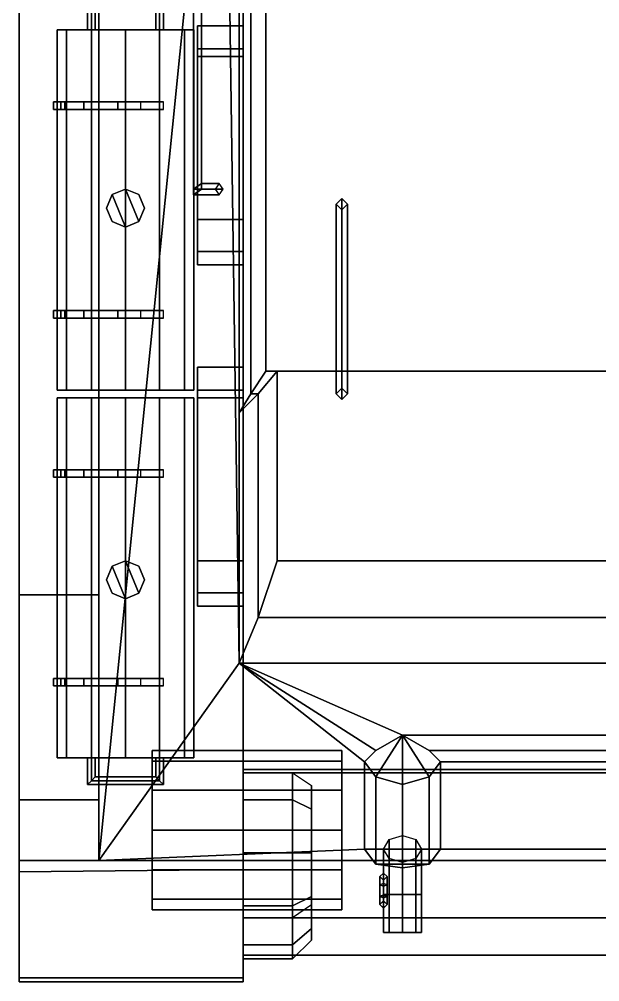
# Model space of a CAD drawing. Extents: x -1.53 to 1.53, y -3.03 to 3.17.
# Drawn here: x -1.53 to 0, y -3.03 to -0.492 of the extents above; entities that cross this region are included whole.
import ezdxf

# ---------------------------------------------------------------- set-up
doc = ezdxf.new("R2010")
doc.units = 0
doc.layers.get('0').update_dxf_attribs({"linetype": 'CONTINUOUS'})
doc.layers.add('MUDGUARDS', color=6, linetype='CONTINUOUS')

msp = doc.modelspace()

# ---------------------------------------------------------------- linework, layer by layer
for points in [[(-0.94, 2.47, 0.4), (-0.94, -2.47, 0.4), (-0.94, -2.96, 0.89), (-0.94, 2.94, 0.67)], [(-0.94, 2.94, 0.77), (-0.94, -2.96, 0.89), (-0.94, -2.7338, 1.08), (-0.94, 2.4045, 1.08)], [(-0.94, -2.96, 0.89), (-0.94, 2.94, 0.77), (-0.94, 2.94, 0.67), (-0.94, -2.96, 0.89)], [(0.94, 2.47, 0.4), (0.94, -2.47, 0.4), (-0.94, -2.47, 0.4), (-0.94, 2.47, 0.4)], [(-1.32, 2.37, 1.1), (-1.32, -2.71, 1.1), (-0.99, 0.58, 1.5103), (-0.95, 1.56, 1.56)], [(-0.99, 0.58, 1.5103), (-1.32, -2.71, 1.1), (-0.95, -2.19, 1.56)], [(-0.99, 0.58, 1.5103), (-0.95, -2.19, 1.56), (-0.95, 0.4307, 1.56)], [(-0.92, -1.48, 1.65), (-0.92, -0.33, 1.65), (-0.95, -0.24, 1.56), (-0.95, -1.53, 1.56)], [(-0.92, -0.33, 1.65), (-0.92, -1.48, 1.65), (-0.88, -1.42, 1.7), (-0.88, -0.39, 1.7)], [(-0.88, -0.39, 1.7), (-0.88, -1.42, 1.7), (0.88, -1.42, 1.7), (0.88, -0.39, 1.7)], [(-1.0706, -0.94, 1.5294), (-1.0706, -0.955, 1.5506), (-1.0706, -0.425, 1.5506), (-1.0706, -0.44, 1.5294)], [(-1.0706, -0.955, 1.5506), (-1.0494, -0.94, 1.5506), (-1.0494, -0.44, 1.5506), (-1.0706, -0.425, 1.5506)], [(-1.34, -0.46, 1.49), (-1.35, -0.45, 1.48), (-1.35, -0.52, 1.48), (-1.34, -0.52, 1.49)], [(-1.35, -0.45, 1.48), (-1.34, -0.46, 1.47), (-1.34, -0.52, 1.47), (-1.35, -0.52, 1.48)], [(-1.15, -0.45, 1.48), (-1.16, -0.46, 1.49), (-1.16, -0.52, 1.49), (-1.15, -0.52, 1.48)], [(-1.16, -0.46, 1.47), (-1.15, -0.45, 1.48), (-1.15, -0.52, 1.48), (-1.16, -0.52, 1.47)], [(-1.0494, -0.925, 1.5294), (-1.0706, -0.94, 1.5294), (-1.0706, -0.44, 1.5294), (-1.0494, -0.455, 1.5294)], [(-1.0494, -0.94, 1.5506), (-1.0494, -0.925, 1.5294), (-1.0494, -0.455, 1.5294), (-1.0494, -0.44, 1.5506)], [(-1.33, -0.47, 1.48), (-1.34, -0.46, 1.49), (-1.34, -0.52, 1.49), (-1.33, -0.52, 1.48)], [(-1.34, -0.46, 1.47), (-1.33, -0.47, 1.48), (-1.33, -0.52, 1.48), (-1.34, -0.52, 1.47)], [(-1.16, -0.46, 1.49), (-1.17, -0.47, 1.48), (-1.17, -0.52, 1.48), (-1.16, -0.52, 1.49)], [(-1.17, -0.47, 1.48), (-1.16, -0.46, 1.47), (-1.16, -0.52, 1.47), (-1.17, -0.52, 1.48)], [(-1.4059, -0.52, 1.57), (-1.43, -0.52, 1.48), (-1.43, -1.47, 1.48), (-1.4059, -1.47, 1.57)], [(-1.43, -0.52, 1.48), (-1.4059, -0.52, 1.39), (-1.4059, -1.47, 1.39), (-1.43, -1.47, 1.48)], [(-1.4059, -0.52, 1.57), (-1.16, -0.52, 1.6359), (-1.0941, -0.52, 1.57), (-1.43, -0.52, 1.48)], [(-1.43, -0.52, 1.48), (-1.0941, -0.52, 1.57), (-1.07, -0.52, 1.48), (-1.4059, -0.52, 1.39)], [(-1.34, -0.52, 1.6359), (-1.4059, -0.52, 1.57), (-1.4059, -1.47, 1.57), (-1.34, -1.47, 1.6359)], [(-1.4059, -0.52, 1.39), (-1.34, -0.52, 1.3241), (-1.34, -1.47, 1.3241), (-1.4059, -1.47, 1.39)], [(-1.34, -0.52, 1.6359), (-1.25, -0.52, 1.66), (-1.16, -0.52, 1.6359), (-1.4059, -0.52, 1.57)], [(-1.4059, -0.52, 1.39), (-1.07, -0.52, 1.48), (-1.0941, -0.52, 1.39), (-1.34, -0.52, 1.3241)], [(-1.25, -0.52, 1.66), (-1.34, -0.52, 1.6359), (-1.34, -1.47, 1.6359), (-1.25, -1.47, 1.66)], [(-1.34, -0.52, 1.3241), (-1.25, -0.52, 1.3), (-1.25, -1.47, 1.3), (-1.34, -1.47, 1.3241)], [(-1.34, -0.52, 1.3241), (-1.0941, -0.52, 1.39), (-1.16, -0.52, 1.3241), (-1.25, -0.52, 1.3)], [(-1.16, -0.52, 1.6359), (-1.25, -0.52, 1.66), (-1.25, -1.47, 1.66), (-1.16, -1.47, 1.6359)], [(-1.25, -0.52, 1.3), (-1.16, -0.52, 1.3241), (-1.16, -1.47, 1.3241), (-1.25, -1.47, 1.3)], [(-1.0941, -0.52, 1.57), (-1.16, -0.52, 1.6359), (-1.16, -1.47, 1.6359), (-1.0941, -1.47, 1.57)], [(-1.16, -0.52, 1.3241), (-1.0941, -0.52, 1.39), (-1.0941, -1.47, 1.39), (-1.16, -1.47, 1.3241)], [(-1.07, -0.52, 1.48), (-1.0941, -0.52, 1.57), (-1.0941, -1.47, 1.57), (-1.07, -1.47, 1.48)], [(-1.0941, -0.52, 1.39), (-1.07, -0.52, 1.48), (-1.07, -1.47, 1.48), (-1.0941, -1.47, 1.39)], [(-1.06, -0.5094, 0.485), (-1.06, -0.57, 0.45), (-1.06, -0.5094, 0.555), (-1.06, -0.5094, 0.485)], [(-1.06, -0.57, 0.45), (-1.06, -0.59, 0.45), (-1.06, -0.57, 0.59), (-1.06, -0.5094, 0.555)], [(-0.94, -0.5094, 0.555), (-0.94, -0.5094, 0.485), (-1.06, -0.5094, 0.485), (-1.06, -0.5094, 0.555)], [(-0.94, -0.5094, 0.485), (-0.94, -0.57, 0.45), (-1.06, -0.57, 0.45), (-1.06, -0.5094, 0.485)], [(-0.94, -0.57, 0.59), (-0.94, -0.5094, 0.555), (-1.06, -0.5094, 0.555), (-1.06, -0.57, 0.59)], [(-1.06, -0.59, 0.45), (-1.06, -1.02, 0.35), (-1.06, -1.02, 0.59), (-1.06, -0.57, 0.59)], [(-0.94, -0.57, 0.45), (-0.94, -0.59, 0.45), (-1.06, -0.59, 0.45), (-1.06, -0.57, 0.45)], [(-1.06, -0.57, 0.59), (-1.06, -1.02, 0.59), (-0.94, -1.02, 0.59), (-0.94, -0.57, 0.59)], [(-0.94, -0.59, 0.45), (-0.94, -1.02, 0.35), (-1.06, -1.02, 0.35), (-1.06, -0.59, 0.45)], [(-1.43, -0.71, 1.46), (-1.44, -0.71, 1.44), (-1.44, -0.73, 1.44), (-1.43, -0.73, 1.46)], [(-1.44, -0.73, 1.44), (-1.44, -0.71, 1.44), (-1.42, -0.71, 1.37), (-1.42, -0.73, 1.37)], [(-1.41, -0.71, 1.39), (-1.42, -0.71, 1.37), (-1.44, -0.71, 1.44), (-1.43, -0.71, 1.46)], [(-1.41, -0.73, 1.39), (-1.41, -0.71, 1.39), (-1.43, -0.71, 1.46), (-1.43, -0.73, 1.46)], [(-1.42, -0.73, 1.37), (-1.42, -0.71, 1.37), (-1.36, -0.71, 1.28), (-1.36, -0.73, 1.28)], [(-1.34, -0.71, 1.32), (-1.36, -0.71, 1.28), (-1.42, -0.71, 1.37), (-1.41, -0.71, 1.39)], [(-1.34, -0.73, 1.32), (-1.34, -0.71, 1.32), (-1.41, -0.71, 1.39), (-1.41, -0.73, 1.39)], [(-1.36, -0.73, 1.28), (-1.36, -0.71, 1.28), (-1.27, -0.71, 1.25), (-1.27, -0.73, 1.25)], [(-1.25, -0.71, 1.3), (-1.27, -0.71, 1.25), (-1.36, -0.71, 1.28), (-1.34, -0.71, 1.32)], [(-1.25, -0.73, 1.3), (-1.25, -0.71, 1.3), (-1.34, -0.71, 1.32), (-1.34, -0.73, 1.32)], [(-1.27, -0.73, 1.25), (-1.27, -0.71, 1.25), (-1.21, -0.71, 1.23), (-1.21, -0.73, 1.23)], [(-1.15, -0.71, 1.3), (-1.21, -0.71, 1.23), (-1.27, -0.71, 1.25), (-1.25, -0.71, 1.3)], [(-1.15, -0.73, 1.3), (-1.15, -0.71, 1.3), (-1.25, -0.71, 1.3), (-1.25, -0.73, 1.3)], [(-1.43, -0.73, 1.46), (-1.44, -0.73, 1.44), (-1.42, -0.73, 1.37), (-1.41, -0.73, 1.39)], [(-1.41, -0.73, 1.39), (-1.42, -0.73, 1.37), (-1.36, -0.73, 1.28), (-1.34, -0.73, 1.32)], [(-1.34, -0.73, 1.32), (-1.36, -0.73, 1.28), (-1.27, -0.73, 1.25), (-1.25, -0.73, 1.3)], [(-1.25, -0.73, 1.3), (-1.27, -0.73, 1.25), (-1.21, -0.73, 1.23), (-1.15, -0.73, 1.3)], [(-0.94, -1.1049, 0.3851), (-0.94, -1.02, 0.35), (-0.94, -0.805, 0.4), (-0.94, -1.111, 0.4)], [(-1.0034, -0.925, 1.4834), (-1.014, -0.94, 1.4728), (-1.0706, -0.94, 1.5294), (-1.0494, -0.925, 1.5294)], [(-0.9928, -0.94, 1.494), (-1.0034, -0.925, 1.4834), (-1.0494, -0.925, 1.5294), (-1.0494, -0.94, 1.5506)], [(-1.2854, -0.9546, 1.65), (-1.3, -0.99, 1.64), (-1.3, -0.99, 1.68), (-1.2854, -0.9546, 1.68)], [(-1.25, -1.04, 1.68), (-1.2854, -0.9546, 1.68), (-1.3, -0.99, 1.68), (-1.2854, -1.0254, 1.68)], [(-1.25, -0.94, 1.66), (-1.2854, -0.9546, 1.65), (-1.2854, -0.9546, 1.68), (-1.25, -0.94, 1.68)], [(-1.2146, -1.0254, 1.68), (-1.25, -0.94, 1.68), (-1.2854, -0.9546, 1.68), (-1.25, -1.04, 1.68)], [(-1.2146, -0.9546, 1.65), (-1.25, -0.94, 1.66), (-1.25, -0.94, 1.68), (-1.2146, -0.9546, 1.68)], [(-1.2, -0.99, 1.68), (-1.2146, -0.9546, 1.68), (-1.25, -0.94, 1.68), (-1.2146, -1.0254, 1.68)], [(-1.2, -0.99, 1.64), (-1.2146, -0.9546, 1.65), (-1.2146, -0.9546, 1.68), (-1.2, -0.99, 1.68)], [(-1.014, -0.94, 1.4728), (-1.0034, -0.955, 1.4834), (-1.0706, -0.955, 1.5506), (-1.0706, -0.94, 1.5294)], [(-1.0034, -0.955, 1.4834), (-0.9928, -0.94, 1.494), (-1.0494, -0.94, 1.5506), (-1.0706, -0.955, 1.5506)], [(-0.68, -0.965, 1.7), (-0.695, -0.98, 1.7), (-0.695, -0.98, 1.78), (-0.68, -0.965, 1.795)], [(-0.68, -0.965, 1.795), (-0.695, -0.98, 1.78), (-0.695, -1.48, 1.78), (-0.68, -1.495, 1.795)], [(-0.695, -0.98, 1.7), (-0.68, -0.995, 1.7), (-0.68, -0.995, 1.765), (-0.695, -0.98, 1.78)], [(-0.695, -0.98, 1.78), (-0.68, -0.995, 1.765), (-0.68, -1.465, 1.765), (-0.695, -1.48, 1.78)], [(-0.665, -0.98, 1.7), (-0.68, -0.965, 1.7), (-0.68, -0.965, 1.795), (-0.665, -0.98, 1.78)], [(-0.665, -0.98, 1.78), (-0.68, -0.965, 1.795), (-0.68, -1.495, 1.795), (-0.665, -1.48, 1.78)], [(-0.68, -0.995, 1.7), (-0.665, -0.98, 1.7), (-0.665, -0.98, 1.78), (-0.68, -0.995, 1.765)], [(-0.68, -0.995, 1.765), (-0.665, -0.98, 1.78), (-0.665, -1.48, 1.78), (-0.68, -1.465, 1.765)], [(-1.3, -0.99, 1.64), (-1.2854, -1.0254, 1.65), (-1.2854, -1.0254, 1.68), (-1.3, -0.99, 1.68)], [(-1.2146, -1.0254, 1.65), (-1.2, -0.99, 1.64), (-1.2, -0.99, 1.68), (-1.2146, -1.0254, 1.68)], [(-1.2854, -1.0254, 1.65), (-1.25, -1.04, 1.66), (-1.25, -1.04, 1.68), (-1.2854, -1.0254, 1.68)], [(-1.25, -1.04, 1.66), (-1.2146, -1.0254, 1.65), (-1.2146, -1.0254, 1.68), (-1.25, -1.04, 1.68)], [(-1.06, -1.1049, 0.5549), (-1.06, -1.02, 0.59), (-1.06, -1.02, 0.35), (-1.06, -1.1049, 0.3851)], [(-0.94, -1.02, 0.35), (-0.94, -1.1049, 0.3851), (-1.06, -1.1049, 0.3851), (-1.06, -1.02, 0.35)], [(-0.94, -1.1049, 0.5549), (-0.94, -1.02, 0.59), (-1.06, -1.02, 0.59), (-1.06, -1.1049, 0.5549)], [(-1.06, -1.14, 0.47), (-1.06, -1.1049, 0.5549), (-1.06, -1.1049, 0.3851), (-1.06, -1.14, 0.47)], [(-0.94, -1.14, 0.47), (-0.94, -1.1049, 0.5549), (-1.06, -1.1049, 0.5549), (-1.06, -1.14, 0.47)], [(-0.94, -1.1049, 0.3851), (-0.94, -1.14, 0.47), (-1.06, -1.14, 0.47), (-1.06, -1.1049, 0.3851)], [(-1.43, -1.26, 1.46), (-1.44, -1.26, 1.44), (-1.44, -1.28, 1.44), (-1.43, -1.28, 1.46)], [(-1.41, -1.26, 1.39), (-1.42, -1.26, 1.37), (-1.44, -1.26, 1.44), (-1.43, -1.26, 1.46)], [(-1.44, -1.28, 1.44), (-1.44, -1.26, 1.44), (-1.42, -1.26, 1.37), (-1.42, -1.28, 1.37)], [(-1.41, -1.28, 1.39), (-1.41, -1.26, 1.39), (-1.43, -1.26, 1.46), (-1.43, -1.28, 1.46)], [(-1.34, -1.26, 1.32), (-1.36, -1.26, 1.28), (-1.42, -1.26, 1.37), (-1.41, -1.26, 1.39)], [(-1.42, -1.28, 1.37), (-1.42, -1.26, 1.37), (-1.36, -1.26, 1.28), (-1.36, -1.28, 1.28)], [(-1.34, -1.28, 1.32), (-1.34, -1.26, 1.32), (-1.41, -1.26, 1.39), (-1.41, -1.28, 1.39)], [(-1.25, -1.26, 1.3), (-1.27, -1.26, 1.25), (-1.36, -1.26, 1.28), (-1.34, -1.26, 1.32)], [(-1.36, -1.28, 1.28), (-1.36, -1.26, 1.28), (-1.27, -1.26, 1.25), (-1.27, -1.28, 1.25)], [(-1.25, -1.28, 1.3), (-1.25, -1.26, 1.3), (-1.34, -1.26, 1.32), (-1.34, -1.28, 1.32)], [(-1.15, -1.26, 1.3), (-1.21, -1.26, 1.23), (-1.27, -1.26, 1.25), (-1.25, -1.26, 1.3)], [(-1.27, -1.28, 1.25), (-1.27, -1.26, 1.25), (-1.21, -1.26, 1.23), (-1.21, -1.28, 1.23)], [(-1.15, -1.28, 1.3), (-1.15, -1.26, 1.3), (-1.25, -1.26, 1.3), (-1.25, -1.28, 1.3)], [(-1.43, -1.28, 1.46), (-1.44, -1.28, 1.44), (-1.42, -1.28, 1.37), (-1.41, -1.28, 1.39)], [(-1.41, -1.28, 1.39), (-1.42, -1.28, 1.37), (-1.36, -1.28, 1.28), (-1.34, -1.28, 1.32)], [(-1.34, -1.28, 1.32), (-1.36, -1.28, 1.28), (-1.27, -1.28, 1.25), (-1.25, -1.28, 1.3)], [(-1.25, -1.28, 1.3), (-1.27, -1.28, 1.25), (-1.21, -1.28, 1.23), (-1.15, -1.28, 1.3)], [(-0.94, -1.4094, 0.555), (-0.94, -1.4094, 0.485), (-1.06, -1.4094, 0.485), (-1.06, -1.4094, 0.555)], [(-1.06, -1.47, 0.45), (-1.06, -1.49, 0.45), (-1.06, -1.47, 0.59), (-1.06, -1.4094, 0.555)], [(-1.06, -1.4094, 0.485), (-1.06, -1.47, 0.45), (-1.06, -1.4094, 0.555), (-1.06, -1.4094, 0.485)], [(-0.94, -1.4094, 0.485), (-0.94, -1.47, 0.45), (-1.06, -1.47, 0.45), (-1.06, -1.4094, 0.485)], [(-0.94, -1.47, 0.59), (-0.94, -1.4094, 0.555), (-1.06, -1.4094, 0.555), (-1.06, -1.47, 0.59)], [(-0.88, -1.42, 1.7), (-0.92, -1.48, 1.65), (-0.9, -1.48, 1.65), (-0.85, -1.42, 1.7)], [(-0.9, -1.48, 1.65), (-0.9, -2.07, 1.65), (-0.85, -1.92, 1.7), (-0.85, -1.42, 1.7)], [(-0.85, -1.42, 1.7), (-0.85, -1.92, 1.7), (0.85, -1.92, 1.7), (0.85, -1.42, 1.7)], [(-1.07, -1.47, 1.48), (-1.4059, -1.47, 1.57), (-1.43, -1.47, 1.48), (-1.0941, -1.47, 1.39)], [(-1.0941, -1.47, 1.39), (-1.43, -1.47, 1.48), (-1.4059, -1.47, 1.39), (-1.16, -1.47, 1.3241)], [(-1.0941, -1.47, 1.57), (-1.34, -1.47, 1.6359), (-1.4059, -1.47, 1.57), (-1.07, -1.47, 1.48)], [(-1.16, -1.47, 1.3241), (-1.4059, -1.47, 1.39), (-1.34, -1.47, 1.3241), (-1.25, -1.47, 1.3)], [(-1.16, -1.47, 1.6359), (-1.25, -1.47, 1.66), (-1.34, -1.47, 1.6359), (-1.0941, -1.47, 1.57)], [(-1.06, -1.49, 0.45), (-1.06, -1.92, 0.35), (-1.06, -1.92, 0.59), (-1.06, -1.47, 0.59)], [(-0.94, -1.47, 0.45), (-0.94, -1.49, 0.45), (-1.06, -1.49, 0.45), (-1.06, -1.47, 0.45)], [(-1.06, -1.47, 0.59), (-1.06, -1.92, 0.59), (-0.94, -1.92, 0.59), (-0.94, -1.47, 0.59)], [(-0.68, -1.465, 1.7), (-0.695, -1.48, 1.7), (-0.695, -1.48, 1.78), (-0.68, -1.465, 1.765)], [(-0.665, -1.48, 1.7), (-0.68, -1.465, 1.7), (-0.68, -1.465, 1.765), (-0.665, -1.48, 1.78)], [(-1.4059, -1.49, 1.57), (-1.16, -1.49, 1.6359), (-1.0941, -1.49, 1.57), (-1.43, -1.49, 1.48)], [(-1.43, -1.49, 1.48), (-1.0941, -1.49, 1.57), (-1.07, -1.49, 1.48), (-1.4059, -1.49, 1.39)], [(-1.4059, -2.44, 1.39), (-1.43, -2.44, 1.48), (-1.43, -1.49, 1.48), (-1.4059, -1.49, 1.39)], [(-1.43, -2.44, 1.48), (-1.4059, -2.44, 1.57), (-1.4059, -1.49, 1.57), (-1.43, -1.49, 1.48)], [(-1.34, -1.49, 1.6359), (-1.25, -1.49, 1.66), (-1.16, -1.49, 1.6359), (-1.4059, -1.49, 1.57)], [(-1.4059, -2.44, 1.57), (-1.34, -2.44, 1.6359), (-1.34, -1.49, 1.6359), (-1.4059, -1.49, 1.57)], [(-1.4059, -1.49, 1.39), (-1.07, -1.49, 1.48), (-1.0941, -1.49, 1.39), (-1.34, -1.49, 1.3241)], [(-1.34, -2.44, 1.3241), (-1.4059, -2.44, 1.39), (-1.4059, -1.49, 1.39), (-1.34, -1.49, 1.3241)], [(-1.34, -1.49, 1.3241), (-1.0941, -1.49, 1.39), (-1.16, -1.49, 1.3241), (-1.25, -1.49, 1.3)], [(-1.25, -2.44, 1.3), (-1.34, -2.44, 1.3241), (-1.34, -1.49, 1.3241), (-1.25, -1.49, 1.3)], [(-1.34, -2.44, 1.6359), (-1.25, -2.44, 1.66), (-1.25, -1.49, 1.66), (-1.34, -1.49, 1.6359)], [(-1.16, -2.44, 1.3241), (-1.25, -2.44, 1.3), (-1.25, -1.49, 1.3), (-1.16, -1.49, 1.3241)], [(-1.25, -2.44, 1.66), (-1.16, -2.44, 1.6359), (-1.16, -1.49, 1.6359), (-1.25, -1.49, 1.66)], [(-1.16, -2.44, 1.6359), (-1.0941, -2.44, 1.57), (-1.0941, -1.49, 1.57), (-1.16, -1.49, 1.6359)], [(-1.0941, -2.44, 1.39), (-1.16, -2.44, 1.3241), (-1.16, -1.49, 1.3241), (-1.0941, -1.49, 1.39)], [(-1.07, -2.44, 1.48), (-1.0941, -2.44, 1.39), (-1.0941, -1.49, 1.39), (-1.07, -1.49, 1.48)], [(-1.0941, -2.44, 1.57), (-1.07, -2.44, 1.48), (-1.07, -1.49, 1.48), (-1.0941, -1.49, 1.57)], [(-0.94, -1.49, 0.45), (-0.94, -1.92, 0.35), (-1.06, -1.92, 0.35), (-1.06, -1.49, 0.45)], [(-0.95, -1.53, 1.56), (-0.9, -1.48, 1.65), (-0.92, -1.48, 1.65), (-0.95, -1.53, 1.56)], [(-0.9, -2.07, 1.65), (-0.9, -1.48, 1.65), (-0.95, -1.53, 1.56), (-0.95, -2.19, 1.56)], [(-0.695, -1.48, 1.7), (-0.68, -1.495, 1.7), (-0.68, -1.495, 1.795), (-0.695, -1.48, 1.78)], [(-0.68, -1.495, 1.7), (-0.665, -1.48, 1.7), (-0.665, -1.48, 1.78), (-0.68, -1.495, 1.795)], [(-1.43, -1.68, 1.46), (-1.44, -1.68, 1.44), (-1.44, -1.7, 1.44), (-1.43, -1.7, 1.46)], [(-1.41, -1.68, 1.39), (-1.42, -1.68, 1.37), (-1.44, -1.68, 1.44), (-1.43, -1.68, 1.46)], [(-1.44, -1.7, 1.44), (-1.44, -1.68, 1.44), (-1.42, -1.68, 1.37), (-1.42, -1.7, 1.37)], [(-1.43, -1.7, 1.46), (-1.44, -1.7, 1.44), (-1.42, -1.7, 1.37), (-1.41, -1.7, 1.39)], [(-1.41, -1.7, 1.39), (-1.41, -1.68, 1.39), (-1.43, -1.68, 1.46), (-1.43, -1.7, 1.46)], [(-1.34, -1.68, 1.32), (-1.36, -1.68, 1.28), (-1.42, -1.68, 1.37), (-1.41, -1.68, 1.39)], [(-1.42, -1.7, 1.37), (-1.42, -1.68, 1.37), (-1.36, -1.68, 1.28), (-1.36, -1.7, 1.28)], [(-1.41, -1.7, 1.39), (-1.42, -1.7, 1.37), (-1.36, -1.7, 1.28), (-1.34, -1.7, 1.32)], [(-1.34, -1.7, 1.32), (-1.34, -1.68, 1.32), (-1.41, -1.68, 1.39), (-1.41, -1.7, 1.39)], [(-1.25, -1.68, 1.3), (-1.27, -1.68, 1.25), (-1.36, -1.68, 1.28), (-1.34, -1.68, 1.32)], [(-1.36, -1.7, 1.28), (-1.36, -1.68, 1.28), (-1.27, -1.68, 1.25), (-1.27, -1.7, 1.25)], [(-1.34, -1.7, 1.32), (-1.36, -1.7, 1.28), (-1.27, -1.7, 1.25), (-1.25, -1.7, 1.3)], [(-1.25, -1.7, 1.3), (-1.25, -1.68, 1.3), (-1.34, -1.68, 1.32), (-1.34, -1.7, 1.32)], [(-1.15, -1.68, 1.3), (-1.21, -1.68, 1.23), (-1.27, -1.68, 1.25), (-1.25, -1.68, 1.3)], [(-1.27, -1.7, 1.25), (-1.27, -1.68, 1.25), (-1.21, -1.68, 1.23), (-1.21, -1.7, 1.23)], [(-1.25, -1.7, 1.3), (-1.27, -1.7, 1.25), (-1.21, -1.7, 1.23), (-1.15, -1.7, 1.3)], [(-1.15, -1.7, 1.3), (-1.15, -1.68, 1.3), (-1.25, -1.68, 1.3), (-1.25, -1.7, 1.3)], [(-0.94, -2.0049, 0.3851), (-0.94, -1.92, 0.35), (-0.94, -1.705, 0.4), (-0.94, -2.011, 0.4)], [(-1.2854, -1.9346, 1.68), (-1.25, -2.02, 1.68), (-1.2146, -2.0054, 1.68), (-1.25, -1.92, 1.68)], [(-1.25, -1.92, 1.66), (-1.2854, -1.9346, 1.65), (-1.2854, -1.9346, 1.68), (-1.25, -1.92, 1.68)], [(-1.25, -1.92, 1.68), (-1.2146, -2.0054, 1.68), (-1.2, -1.97, 1.68), (-1.2146, -1.9346, 1.68)], [(-1.2146, -1.9346, 1.65), (-1.25, -1.92, 1.66), (-1.25, -1.92, 1.68), (-1.2146, -1.9346, 1.68)], [(-1.06, -2.0049, 0.5549), (-1.06, -1.92, 0.59), (-1.06, -1.92, 0.35), (-1.06, -2.0049, 0.3851)], [(-0.94, -1.92, 0.35), (-0.94, -2.0049, 0.3851), (-1.06, -2.0049, 0.3851), (-1.06, -1.92, 0.35)], [(-0.94, -2.0049, 0.5549), (-0.94, -1.92, 0.59), (-1.06, -1.92, 0.59), (-1.06, -2.0049, 0.5549)], [(-0.85, -1.92, 1.7), (-0.9, -2.07, 1.65), (0.9, -2.07, 1.65), (0.85, -1.92, 1.7)], [(-1.3, -1.97, 1.68), (-1.2854, -2.0054, 1.68), (-1.25, -2.02, 1.68), (-1.2854, -1.9346, 1.68)], [(-1.2854, -1.9346, 1.65), (-1.3, -1.97, 1.64), (-1.3, -1.97, 1.68), (-1.2854, -1.9346, 1.68)], [(-1.2, -1.97, 1.64), (-1.2146, -1.9346, 1.65), (-1.2146, -1.9346, 1.68), (-1.2, -1.97, 1.68)], [(-1.3, -1.97, 1.64), (-1.2854, -2.0054, 1.65), (-1.2854, -2.0054, 1.68), (-1.3, -1.97, 1.68)], [(-1.2146, -2.0054, 1.65), (-1.2, -1.97, 1.64), (-1.2, -1.97, 1.68), (-1.2146, -2.0054, 1.68)], [(-0.94, -2.04, 0.47), (-0.94, -2.0049, 0.5549), (-1.06, -2.0049, 0.5549), (-1.06, -2.04, 0.47)], [(-1.06, -2.04, 0.47), (-1.06, -2.0049, 0.5549), (-1.06, -2.0049, 0.3851), (-1.06, -2.04, 0.47)], [(-0.94, -2.0049, 0.3851), (-0.94, -2.04, 0.47), (-1.06, -2.04, 0.47), (-1.06, -2.0049, 0.3851)], [(-1.53, -2.01, 1.18), (-1.53, -2.55, 1.18), (-1.32, -2.55, 1.18), (-1.32, -2.01, 1.18)], [(-1.53, -2.01, 1.1), (-1.53, -2.55, 1.1), (-1.53, -2.55, 1.18), (-1.53, -2.01, 1.18)], [(-1.32, -2.01, 1.18), (-1.32, -2.01, 1.1), (-1.53, -2.01, 1.1), (-1.53, -2.01, 1.18)], [(-1.32, -2.55, 1.18), (-1.32, -2.55, 1.1), (-1.32, -2.01, 1.1), (-1.32, -2.01, 1.18)], [(-1.2854, -2.0054, 1.65), (-1.25, -2.02, 1.66), (-1.25, -2.02, 1.68), (-1.2854, -2.0054, 1.68)], [(-1.25, -2.02, 1.66), (-1.2146, -2.0054, 1.65), (-1.2146, -2.0054, 1.68), (-1.25, -2.02, 1.68)], [(0.95, -2.19, 1.56), (0.9, -2.07, 1.65), (-0.9, -2.07, 1.65), (-0.95, -2.19, 1.56)], [(-0.95, -2.19, 1.56), (-1.32, -2.71, 1.1), (-0.62, -2.68, 1.1265), (-0.62, -2.45, 1.33)], [(-0.95, -2.19, 1.56), (-0.95, -2.19, 1.56), (-0.62, -2.45, 1.33), (-0.59, -2.42, 1.3565)], [(-0.95, -2.19, 1.56), (-0.95, -2.19, 1.56), (-0.59, -2.42, 1.3565), (-0.52, -2.38, 1.3919)], [(-0.95, -2.19, 1.56), (-0.52, -2.38, 1.3919), (0.52, -2.38, 1.3919), (0.95, -2.19, 1.56)], [(-1.43, -2.23, 1.46), (-1.44, -2.23, 1.44), (-1.44, -2.25, 1.44), (-1.43, -2.25, 1.46)], [(-1.44, -2.25, 1.44), (-1.44, -2.23, 1.44), (-1.42, -2.23, 1.37), (-1.42, -2.25, 1.37)], [(-1.41, -2.23, 1.39), (-1.42, -2.23, 1.37), (-1.44, -2.23, 1.44), (-1.43, -2.23, 1.46)], [(-1.41, -2.25, 1.39), (-1.41, -2.23, 1.39), (-1.43, -2.23, 1.46), (-1.43, -2.25, 1.46)], [(-1.42, -2.25, 1.37), (-1.42, -2.23, 1.37), (-1.36, -2.23, 1.28), (-1.36, -2.25, 1.28)], [(-1.34, -2.23, 1.32), (-1.36, -2.23, 1.28), (-1.42, -2.23, 1.37), (-1.41, -2.23, 1.39)], [(-1.34, -2.25, 1.32), (-1.34, -2.23, 1.32), (-1.41, -2.23, 1.39), (-1.41, -2.25, 1.39)], [(-1.36, -2.25, 1.28), (-1.36, -2.23, 1.28), (-1.27, -2.23, 1.25), (-1.27, -2.25, 1.25)], [(-1.25, -2.23, 1.3), (-1.27, -2.23, 1.25), (-1.36, -2.23, 1.28), (-1.34, -2.23, 1.32)], [(-1.25, -2.25, 1.3), (-1.25, -2.23, 1.3), (-1.34, -2.23, 1.32), (-1.34, -2.25, 1.32)], [(-1.27, -2.25, 1.25), (-1.27, -2.23, 1.25), (-1.21, -2.23, 1.23), (-1.21, -2.25, 1.23)], [(-1.15, -2.23, 1.3), (-1.21, -2.23, 1.23), (-1.27, -2.23, 1.25), (-1.25, -2.23, 1.3)], [(-1.15, -2.25, 1.3), (-1.15, -2.23, 1.3), (-1.25, -2.23, 1.3), (-1.25, -2.25, 1.3)], [(-1.43, -2.25, 1.46), (-1.44, -2.25, 1.44), (-1.42, -2.25, 1.37), (-1.41, -2.25, 1.39)], [(-1.41, -2.25, 1.39), (-1.42, -2.25, 1.37), (-1.36, -2.25, 1.28), (-1.34, -2.25, 1.32)], [(-1.34, -2.25, 1.32), (-1.36, -2.25, 1.28), (-1.27, -2.25, 1.25), (-1.25, -2.25, 1.3)], [(-1.25, -2.25, 1.3), (-1.27, -2.25, 1.25), (-1.21, -2.25, 1.23), (-1.15, -2.25, 1.3)], [(-0.62, -2.45, 1.33), (-0.59, -2.49, 1.36), (-0.52, -2.38, 1.3919), (-0.59, -2.42, 1.3565)], [(-0.59, -2.49, 1.36), (-0.52, -2.51, 1.37), (-0.52, -2.38, 1.3919)], [(-0.52, -2.38, 1.3919), (-0.45, -2.49, 1.36), (-0.42, -2.45, 1.33), (-0.45, -2.42, 1.3565)], [(-0.52, -2.38, 1.3919), (-0.52, -2.51, 1.37), (-0.45, -2.49, 1.36), (-0.52, -2.38, 1.3919)], [(-0.52, -2.38, 1.3919), (-0.52, -2.51, 1.37), (-0.52, -2.51, 1.37), (-0.52, -2.38, 1.3919)], [(-0.52, -2.38, 1.3919), (-0.45, -2.42, 1.3565), (0.45, -2.42, 1.3565), (0.52, -2.38, 1.3919)], [(-0.68, -2.4481, 1.545), (-0.68, -2.42, 1.44), (-1.18, -2.42, 1.44), (-1.18, -2.4481, 1.545)], [(-0.68, -2.42, 1.44), (-0.68, -2.4481, 1.335), (-1.18, -2.4481, 1.335), (-1.18, -2.42, 1.44)], [(-1.18, -2.4481, 1.335), (-1.18, -2.735, 1.2581), (-1.18, -2.8119, 1.335), (-1.18, -2.42, 1.44)], [(-1.18, -2.42, 1.44), (-1.18, -2.8119, 1.335), (-1.18, -2.84, 1.44), (-1.18, -2.4481, 1.545)], [(-0.68, -2.8119, 1.545), (-0.68, -2.42, 1.44), (-0.68, -2.4481, 1.545), (-0.68, -2.735, 1.6219)], [(-0.68, -2.84, 1.44), (-0.68, -2.4481, 1.335), (-0.68, -2.42, 1.44), (-0.68, -2.8119, 1.545)], [(-0.45, -2.42, 1.3565), (-0.42, -2.45, 1.33), (0.42, -2.45, 1.33), (0.45, -2.42, 1.3565)], [(-1.0941, -2.44, 1.39), (-1.43, -2.44, 1.48), (-1.4059, -2.44, 1.39), (-1.16, -2.44, 1.3241)], [(-1.07, -2.44, 1.48), (-1.4059, -2.44, 1.57), (-1.43, -2.44, 1.48), (-1.0941, -2.44, 1.39)], [(-1.0941, -2.44, 1.57), (-1.34, -2.44, 1.6359), (-1.4059, -2.44, 1.57), (-1.07, -2.44, 1.48)], [(-1.16, -2.44, 1.3241), (-1.4059, -2.44, 1.39), (-1.34, -2.44, 1.3241), (-1.25, -2.44, 1.3)], [(-1.35, -2.51, 1.48), (-1.34, -2.5, 1.49), (-1.34, -2.44, 1.49), (-1.35, -2.44, 1.48)], [(-1.34, -2.5, 1.47), (-1.35, -2.51, 1.48), (-1.35, -2.44, 1.48), (-1.34, -2.44, 1.47)], [(-1.16, -2.44, 1.6359), (-1.25, -2.44, 1.66), (-1.34, -2.44, 1.6359), (-1.0941, -2.44, 1.57)], [(-1.34, -2.5, 1.49), (-1.33, -2.49, 1.48), (-1.33, -2.44, 1.48), (-1.34, -2.44, 1.49)], [(-1.33, -2.49, 1.48), (-1.34, -2.5, 1.47), (-1.34, -2.44, 1.47), (-1.33, -2.44, 1.48)], [(-0.68, -2.525, 1.6219), (-0.68, -2.4481, 1.545), (-1.18, -2.4481, 1.545), (-1.18, -2.525, 1.6219)], [(-0.68, -2.4481, 1.335), (-0.68, -2.525, 1.2581), (-1.18, -2.525, 1.2581), (-1.18, -2.4481, 1.335)], [(-1.18, -2.525, 1.2581), (-1.18, -2.63, 1.23), (-1.18, -2.735, 1.2581), (-1.18, -2.4481, 1.335)], [(-1.18, -2.4481, 1.545), (-1.18, -2.84, 1.44), (-1.18, -2.8119, 1.545), (-1.18, -2.525, 1.6219)], [(-1.17, -2.49, 1.48), (-1.16, -2.5, 1.49), (-1.16, -2.44, 1.49), (-1.17, -2.44, 1.48)], [(-1.16, -2.5, 1.47), (-1.17, -2.49, 1.48), (-1.17, -2.44, 1.48), (-1.16, -2.44, 1.47)], [(-1.16, -2.5, 1.49), (-1.15, -2.51, 1.48), (-1.15, -2.44, 1.48), (-1.16, -2.44, 1.49)], [(-1.15, -2.51, 1.48), (-1.16, -2.5, 1.47), (-1.16, -2.44, 1.47), (-1.15, -2.44, 1.48)], [(-0.68, -2.735, 1.6219), (-0.68, -2.4481, 1.545), (-0.68, -2.525, 1.6219), (-0.68, -2.63, 1.65)], [(-0.68, -2.8119, 1.335), (-0.68, -2.525, 1.2581), (-0.68, -2.4481, 1.335), (-0.68, -2.84, 1.44)], [(-0.62, -2.68, 1.1265), (-0.59, -2.72, 1.16), (-0.59, -2.49, 1.36), (-0.62, -2.45, 1.33)], [(-0.45, -2.49, 1.36), (-0.45, -2.72, 1.16), (-0.42, -2.68, 1.1265), (-0.42, -2.45, 1.33)], [(-0.42, -2.45, 1.33), (-0.42, -2.68, 1.1265), (0.42, -2.68, 1.1265), (0.42, -2.45, 1.33)], [(-0.94, -2.4788, 0.4088), (-0.94, -2.47, 0.4), (0.94, -2.47, 0.4), (0.94, -2.4788, 0.4088)], [(-0.94, -2.55, 0.3375), (-0.94, -2.4788, 0.4088), (-0.81, -2.4788, 0.4088), (-0.81, -2.55, 0.3375)], [(-0.94, -2.9325, 0.72), (-0.94, -2.8612, 0.7912), (-0.94, -2.4788, 0.4088), (-0.94, -2.55, 0.3375)], [(-0.81, -2.55, 0.3375), (-0.81, -2.4788, 0.4088), (-0.76, -2.5129, 0.4429), (-0.76, -2.575, 0.3808)], [(-0.81, -2.8612, 0.7912), (-0.81, -2.4788, 0.4088), (0.81, -2.4788, 0.4088), (0.81, -2.8612, 0.7912)], [(-1.15, -2.51, 1.48), (-1.16, -2.5, 1.49), (-1.34, -2.5, 1.49), (-1.35, -2.51, 1.48)], [(-1.16, -2.5, 1.47), (-1.15, -2.51, 1.48), (-1.35, -2.51, 1.48), (-1.34, -2.5, 1.47)], [(-1.16, -2.5, 1.49), (-1.17, -2.49, 1.48), (-1.33, -2.49, 1.48), (-1.34, -2.5, 1.49)], [(-1.17, -2.49, 1.48), (-1.16, -2.5, 1.47), (-1.34, -2.5, 1.47), (-1.33, -2.49, 1.48)], [(-0.59, -2.72, 1.16), (-0.52, -2.73, 1.17), (-0.52, -2.51, 1.37), (-0.59, -2.49, 1.36)], [(-0.52, -2.51, 1.37), (-0.52, -2.73, 1.17), (-0.45, -2.72, 1.16), (-0.45, -2.49, 1.36)], [(-0.52, -2.51, 1.37), (-0.52, -2.73, 1.17), (-0.52, -2.73, 1.17), (-0.52, -2.51, 1.37)], [(-0.68, -2.63, 1.65), (-0.68, -2.525, 1.6219), (-1.18, -2.525, 1.6219), (-1.18, -2.63, 1.65)], [(-0.68, -2.525, 1.2581), (-0.68, -2.63, 1.23), (-1.18, -2.63, 1.23), (-1.18, -2.525, 1.2581)], [(-1.18, -2.525, 1.6219), (-1.18, -2.8119, 1.545), (-1.18, -2.735, 1.6219), (-1.18, -2.63, 1.65)], [(-0.76, -2.8271, 0.7571), (-0.76, -2.8892, 0.695), (-0.76, -2.575, 0.3808), (-0.76, -2.5129, 0.4429)], [(-0.68, -2.735, 1.2581), (-0.68, -2.63, 1.23), (-0.68, -2.525, 1.2581), (-0.68, -2.8119, 1.335)], [(-1.53, -2.55, 1.18), (-1.53, -2.55, 1.1), (-1.32, -2.55, 1.1), (-1.32, -2.55, 1.18)], [(-0.94, -2.69, 0.3), (-0.94, -2.55, 0.3375), (-0.81, -2.55, 0.3375), (-0.81, -2.69, 0.3)], [(-0.94, -2.97, 0.58), (-0.94, -2.9325, 0.72), (-0.94, -2.55, 0.3375), (-0.94, -2.69, 0.3)], [(-0.81, -2.69, 0.3), (-0.81, -2.55, 0.3375), (-0.76, -2.575, 0.3808), (-0.76, -2.69, 0.35)], [(-0.76, -2.8892, 0.695), (-0.76, -2.92, 0.58), (-0.76, -2.69, 0.35), (-0.76, -2.575, 0.3808)], [(-0.68, -2.735, 1.6219), (-0.68, -2.63, 1.65), (-1.18, -2.63, 1.65), (-1.18, -2.735, 1.6219)], [(-0.68, -2.63, 1.23), (-0.68, -2.735, 1.2581), (-1.18, -2.735, 1.2581), (-1.18, -2.63, 1.23)], [(-0.57, -2.68, 1.13), (-0.5554, -2.655, 1.105), (-0.5554, -2.8, 1.0346), (-0.57, -2.8, 1.07)], [(-0.5554, -2.655, 1.105), (-0.52, -2.6446, 1.0946), (-0.52, -2.8, 1.02), (-0.5554, -2.8, 1.0346)], [(-0.52, -2.6446, 1.0946), (-0.4846, -2.655, 1.105), (-0.4846, -2.8, 1.0346), (-0.52, -2.8, 1.02)], [(-0.4846, -2.655, 1.105), (-0.47, -2.68, 1.13), (-0.47, -2.8, 1.07), (-0.4846, -2.8, 1.0346)], [(-0.62, -2.68, 1.1265), (-1.32, -2.71, 1.1), (1.32, -2.71, 1.1), (0.62, -2.68, 1.1265)], [(-0.94, -2.83, 0.3375), (-0.94, -2.69, 0.3), (-0.81, -2.69, 0.3), (-0.81, -2.83, 0.3375)], [(-0.94, -2.9325, 0.44), (-0.94, -2.97, 0.58), (-0.94, -2.69, 0.3), (-0.94, -2.83, 0.3375)], [(-0.81, -2.83, 0.3375), (-0.81, -2.69, 0.3), (-0.76, -2.69, 0.35), (-0.76, -2.805, 0.3808)], [(-0.76, -2.92, 0.58), (-0.76, -2.8892, 0.465), (-0.76, -2.805, 0.3808), (-0.76, -2.69, 0.35)], [(-0.42, -2.68, 1.1265), (-0.45, -2.72, 1.16), (-0.59, -2.72, 1.16), (-0.62, -2.68, 1.1265)], [(-0.5554, -2.705, 1.155), (-0.57, -2.68, 1.13), (-0.57, -2.8, 1.07), (-0.5554, -2.8, 1.1054)], [(-0.47, -2.68, 1.13), (-0.4846, -2.705, 1.155), (-0.4846, -2.8, 1.1054), (-0.47, -2.8, 1.07)], [(-0.94, -2.71, 1.1), (-0.94, -2.96, 0.89), (0.94, -2.96, 0.89), (0.94, -2.71, 1.1)], [(-0.52, -2.7154, 1.1654), (-0.5554, -2.705, 1.155), (-0.5554, -2.8, 1.1054), (-0.52, -2.8, 1.12)], [(-0.4846, -2.705, 1.155), (-0.52, -2.7154, 1.1654), (-0.52, -2.8, 1.12), (-0.4846, -2.8, 1.1054)], [(-0.68, -2.8119, 1.545), (-0.68, -2.735, 1.6219), (-1.18, -2.735, 1.6219), (-1.18, -2.8119, 1.545)], [(-0.68, -2.735, 1.2581), (-0.68, -2.8119, 1.335), (-1.18, -2.8119, 1.335), (-1.18, -2.735, 1.2581)], [(-0.45, -2.72, 1.16), (-0.52, -2.73, 1.17), (-0.52, -2.73, 1.17), (-0.59, -2.72, 1.16)], [(-0.57, -2.7707, 0.6574), (-0.58, -2.7744, 0.6667), (-0.58, -2.7526, 0.6881), (-0.57, -2.7434, 0.6842)], [(-0.58, -2.7744, 0.6667), (-0.57, -2.7782, 0.676), (-0.57, -2.7618, 0.6921), (-0.58, -2.7526, 0.6881)], [(-0.56, -2.7744, 0.6667), (-0.57, -2.7707, 0.6574), (-0.57, -2.7434, 0.6842), (-0.56, -2.7526, 0.6881)], [(-0.57, -2.7782, 0.676), (-0.56, -2.7744, 0.6667), (-0.56, -2.7526, 0.6881), (-0.57, -2.7618, 0.6921)], [(-0.57, -2.8089, 0.6578), (-0.58, -2.805, 0.667), (-0.58, -2.7744, 0.6667), (-0.57, -2.7707, 0.6574)], [(-0.58, -2.805, 0.667), (-0.57, -2.8011, 0.6762), (-0.57, -2.7782, 0.676), (-0.58, -2.7744, 0.6667)], [(-0.56, -2.805, 0.667), (-0.57, -2.8089, 0.6578), (-0.57, -2.7707, 0.6574), (-0.56, -2.7744, 0.6667)], [(-0.57, -2.8011, 0.6762), (-0.56, -2.805, 0.667), (-0.56, -2.7744, 0.6667), (-0.57, -2.7782, 0.676)], [(-0.68, -2.84, 1.44), (-0.68, -2.8119, 1.545), (-1.18, -2.8119, 1.545), (-1.18, -2.84, 1.44)], [(-0.68, -2.8119, 1.335), (-0.68, -2.84, 1.44), (-1.18, -2.84, 1.44), (-1.18, -2.8119, 1.335)], [(-0.81, -2.9325, 0.44), (-0.81, -2.83, 0.3375), (-0.76, -2.805, 0.3808), (-0.76, -2.8892, 0.465)], [(-0.58, -2.8044, 0.7409), (-0.57, -2.8006, 0.7316), (-0.57, -2.817, 0.7155), (-0.58, -2.8262, 0.7194)], [(-0.58, -2.8265, 0.6888), (-0.57, -2.8172, 0.6925), (-0.57, -2.8011, 0.6762), (-0.58, -2.805, 0.667)], [(-0.57, -2.8081, 0.7501), (-0.58, -2.8044, 0.7409), (-0.58, -2.8262, 0.7194), (-0.57, -2.8354, 0.7233)], [(-0.57, -2.8358, 0.685), (-0.58, -2.8265, 0.6888), (-0.58, -2.805, 0.667), (-0.57, -2.8089, 0.6578)], [(-0.5554, -2.8, 1.1054), (-0.57, -2.8, 1.07), (-0.57, -2.9, 1.07), (-0.5554, -2.9, 1.1054)], [(-0.57, -2.8, 1.07), (-0.5554, -2.8, 1.0346), (-0.5554, -2.9, 1.0346), (-0.57, -2.9, 1.07)], [(-0.57, -2.8006, 0.7316), (-0.56, -2.8044, 0.7409), (-0.56, -2.8262, 0.7194), (-0.57, -2.817, 0.7155)], [(-0.57, -2.8172, 0.6925), (-0.56, -2.8265, 0.6888), (-0.56, -2.805, 0.667), (-0.57, -2.8011, 0.6762)], [(-0.56, -2.8044, 0.7409), (-0.57, -2.8081, 0.7501), (-0.57, -2.8354, 0.7233), (-0.56, -2.8262, 0.7194)], [(-0.56, -2.8265, 0.6888), (-0.57, -2.8358, 0.685), (-0.57, -2.8089, 0.6578), (-0.56, -2.805, 0.667)], [(-0.5554, -2.8, 1.0346), (-0.52, -2.8, 1.02), (-0.52, -2.9, 1.02), (-0.5554, -2.9, 1.0346)], [(-0.52, -2.8, 1.12), (-0.5554, -2.8, 1.1054), (-0.5554, -2.9, 1.1054), (-0.52, -2.9, 1.12)], [(-0.52, -2.8, 1.02), (-0.4846, -2.8, 1.0346), (-0.4846, -2.9, 1.0346), (-0.52, -2.9, 1.02)], [(-0.4846, -2.8, 1.1054), (-0.52, -2.8, 1.12), (-0.52, -2.9, 1.12), (-0.4846, -2.9, 1.1054)], [(-0.47, -2.8, 1.07), (-0.4846, -2.8, 1.1054), (-0.4846, -2.9, 1.1054), (-0.47, -2.9, 1.07)], [(-0.4846, -2.8, 1.0346), (-0.47, -2.8, 1.07), (-0.47, -2.9, 1.07), (-0.4846, -2.9, 1.0346)], [(-0.94, -2.9325, 0.44), (-0.94, -2.83, 0.3375), (-0.81, -2.83, 0.3375), (-0.81, -2.9325, 0.44)], [(-0.81, -2.8612, 0.7912), (-0.81, -2.9325, 0.72), (-0.76, -2.8892, 0.695), (-0.76, -2.8271, 0.7571)], [(-0.58, -2.8262, 0.7194), (-0.57, -2.817, 0.7155), (-0.57, -2.8172, 0.6925), (-0.58, -2.8265, 0.6888)], [(-0.57, -2.8354, 0.7233), (-0.58, -2.8262, 0.7194), (-0.58, -2.8265, 0.6888), (-0.57, -2.8358, 0.685)], [(-0.57, -2.817, 0.7155), (-0.56, -2.8262, 0.7194), (-0.56, -2.8265, 0.6888), (-0.57, -2.8172, 0.6925)], [(-0.56, -2.8262, 0.7194), (-0.57, -2.8354, 0.7233), (-0.57, -2.8358, 0.685), (-0.56, -2.8265, 0.6888)], [(-0.94, -2.8612, 0.7912), (-0.94, -2.9325, 0.72), (-0.81, -2.9325, 0.72), (-0.81, -2.8612, 0.7912)], [(-0.94, -2.96, 0.89), (-0.94, -2.8612, 0.7912), (0.94, -2.8612, 0.7912), (0.94, -2.96, 0.89)], [(-0.81, -2.9325, 0.72), (-0.81, -2.97, 0.58), (-0.76, -2.92, 0.58), (-0.76, -2.8892, 0.695)], [(-0.81, -2.97, 0.58), (-0.81, -2.9325, 0.44), (-0.76, -2.8892, 0.465), (-0.76, -2.92, 0.58)], [(-0.4846, -2.9, 1.1054), (-0.57, -2.9, 1.07), (-0.5554, -2.9, 1.0346), (-0.47, -2.9, 1.07)], [(-0.52, -2.9, 1.12), (-0.5554, -2.9, 1.1054), (-0.57, -2.9, 1.07), (-0.4846, -2.9, 1.1054)], [(-0.47, -2.9, 1.07), (-0.5554, -2.9, 1.0346), (-0.52, -2.9, 1.02), (-0.4846, -2.9, 1.0346)], [(-0.94, -2.9325, 0.72), (-0.94, -2.97, 0.58), (-0.81, -2.97, 0.58), (-0.81, -2.9325, 0.72)], [(-0.94, -2.97, 0.58), (-0.94, -2.9325, 0.44), (-0.81, -2.9325, 0.44), (-0.81, -2.97, 0.58)]]:
    msp.add_3dface(points)
at = {"layer": 'MUDGUARDS'}
for points in [[(-1.53, 2.86, 1.08), (-1.53, -2.74, 1.08), (-1.53, -2.71, 1.1), (-1.53, 2.88, 1.1)], [(-0.94, 2.86, 1.08), (-0.94, -2.7338, 1.08), (-1.53, -2.74, 1.08), (-1.53, 2.86, 1.08)], [(-1.53, 2.37, 1.1), (-1.53, -2.01, 1.1), (-1.32, -2.01, 1.1), (-1.32, 2.37, 1.1)], [(-1.53, -2.55, 1.1), (-1.53, -2.71, 1.1), (-1.32, -2.71, 1.1), (-1.32, -2.55, 1.1)], [(-1.53, -2.71, 1.1), (-1.53, -3.03, 1.01), (-0.94, -3.03, 1.01), (-0.94, -2.71, 1.1)], [(-1.53, -2.74, 1.08), (-1.53, -3.02, 0.99), (-1.53, -3.03, 1.01), (-1.53, -2.71, 1.1)], [(-0.94, -3.03, 1.01), (-0.94, -3.02, 0.99), (-0.94, -2.7338, 1.08), (-0.94, -2.71, 1.1)], [(-0.94, -2.7338, 1.08), (-0.94, -3.02, 0.99), (-1.53, -3.02, 0.99), (-1.53, -2.74, 1.08)], [(-0.94, -2.7338, 1.08), (-0.94, -2.96, 0.89), (-0.94, -3.02, 0.99)], [(-0.94, -3.02, 0.99), (-0.94, -3.02, 0.99), (-0.94, -2.96, 0.89), (-0.94, -2.7338, 1.08)], [(-1.53, -3.03, 1.01), (-1.53, -3.02, 0.99), (-0.94, -3.02, 0.99), (-0.94, -3.03, 1.01)]]:
    msp.add_3dface(points, dxfattribs=at)

doc.saveas('drawing.dxf')
